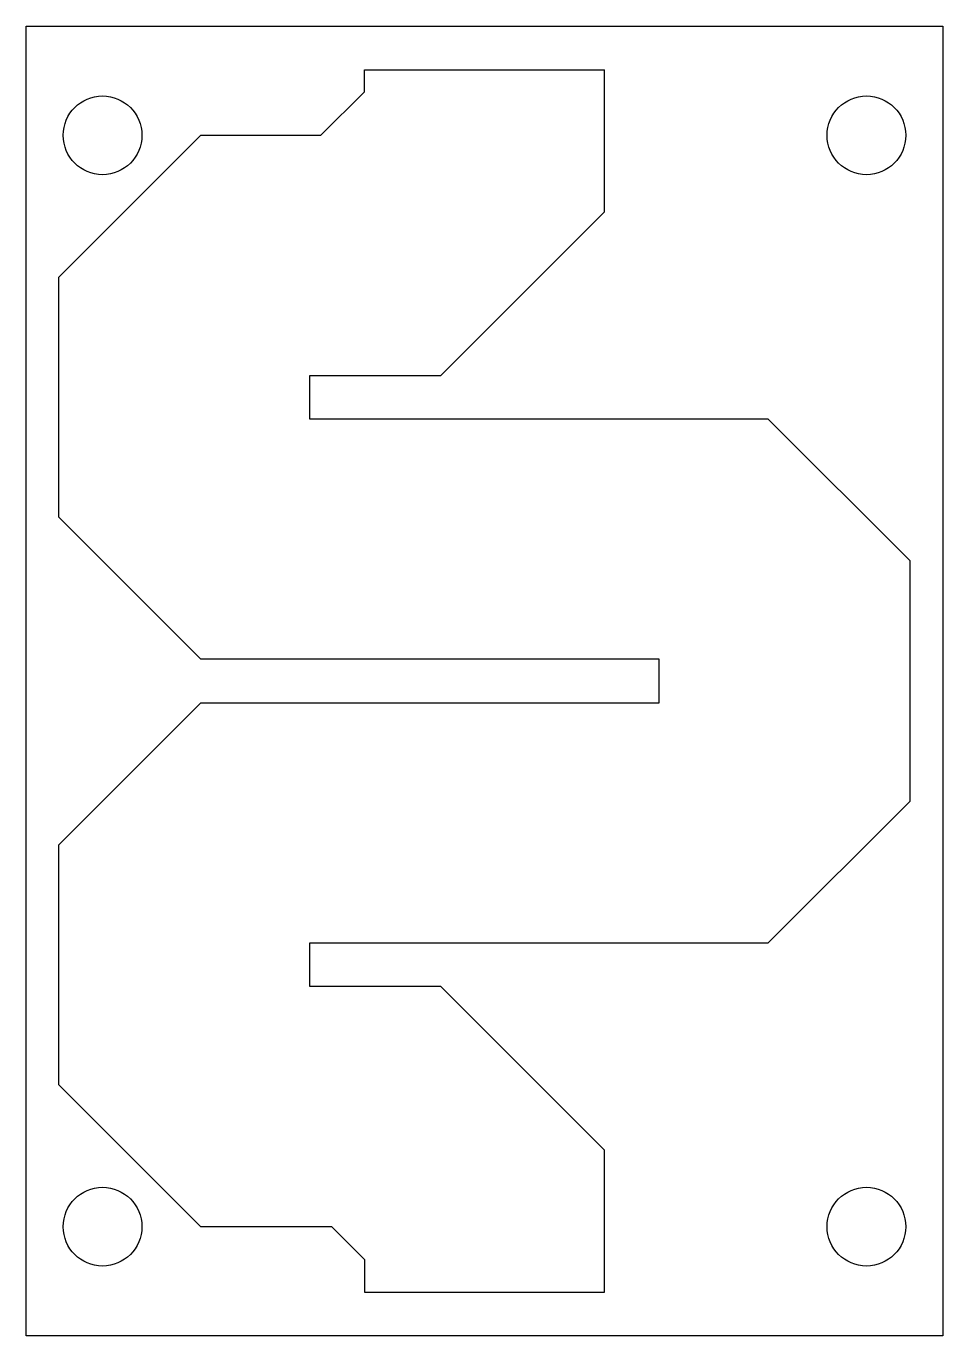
# Model space of a CAD drawing. Extents: x -26.7 to 26.7, y 25.4 to 101.6.
import ezdxf

# ---------------------------------------------------------------- set-up
doc = ezdxf.new("R2010")
doc.units = 0
doc.header["$MEASUREMENT"] = 0
doc.layers.add('140', color=143, linetype='CONTINUOUS')

msp = doc.modelspace()

# ---------------------------------------------------------------- linework, layer by layer
at = {"layer": '140'}
for p, q in [((-26.67, 25.4), (-26.67, 101.6)), ((-26.67, 101.6), (26.67, 101.6)), ((26.67, 101.6), (26.67, 25.4)), ((-6.985, 97.79), (-6.985, 99.06)), ((-6.985, 99.06), (6.985, 99.06)), ((6.985, 90.805), (6.985, 99.06)), ((-9.525, 95.25), (-6.985, 97.79)), ((-24.765, 86.995), (-16.51, 95.25)), ((-16.51, 95.25), (-9.525, 95.25)), ((-2.54, 81.28), (6.985, 90.805)), ((-24.765, 73.025), (-24.765, 86.995)), ((-10.16, 78.74), (-10.16, 81.28)), ((-10.16, 81.28), (-2.54, 81.28)), ((16.51, 78.74), (-10.16, 78.74)), ((24.765, 70.485), (16.51, 78.74)), ((-16.51, 64.77), (-24.765, 73.025)), ((24.765, 56.515), (24.765, 70.485)), ((10.16, 64.77), (-16.51, 64.77)), ((10.16, 62.23), (10.16, 64.77)), ((-24.765, 53.975), (-16.51, 62.23)), ((-16.51, 62.23), (10.16, 62.23)), ((16.51, 48.26), (24.765, 56.515)), ((-24.765, 40.005), (-24.765, 53.975)), ((-10.16, 45.72), (-10.16, 48.26)), ((-10.16, 48.26), (16.51, 48.26)), ((-2.54, 45.72), (-10.16, 45.72)), ((6.985, 36.195), (-2.54, 45.72)), ((-16.51, 31.75), (-24.765, 40.005)), ((6.985, 27.94), (6.985, 36.195)), ((-8.89, 31.75), (-16.51, 31.75)), ((-8.89, 31.75), (-6.985, 29.845)), ((-6.985, 29.845), (-6.985, 27.94)), ((-6.985, 27.94), (6.985, 27.94)), ((-8.89, 25.4), (-26.67, 25.4)), ((8.89, 25.4), (-8.89, 25.4)), ((26.67, 25.4), (8.89, 25.4))]:
    msp.add_line(p, q, dxfattribs=at)
for centre in [(-22.225, 95.25), (22.225, 95.25), (-22.225, 31.75), (22.225, 31.75)]:
    msp.add_circle(centre, 2.289, dxfattribs=at)

doc.saveas('drawing.dxf')
